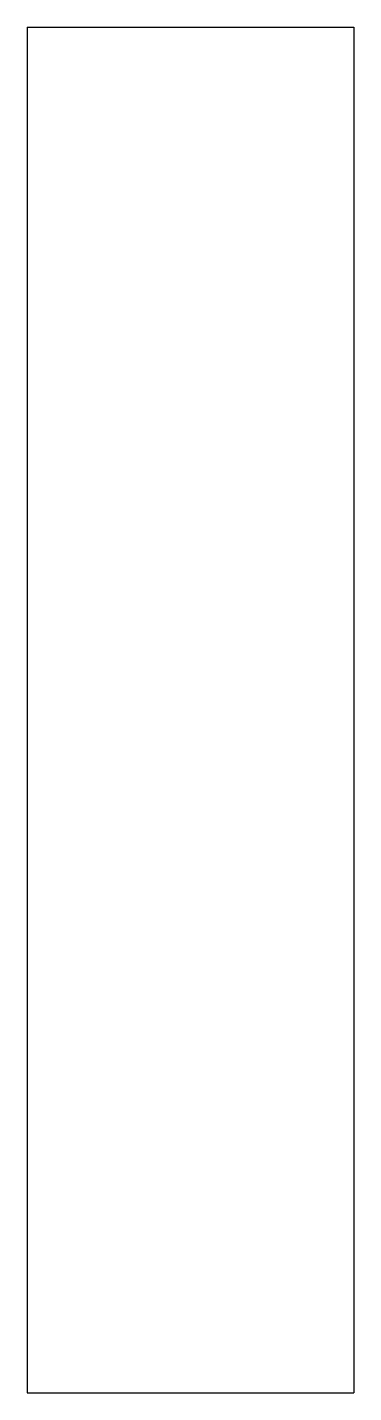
# Model space of a CAD drawing. Extents: x -321 to -269, y -59 to 158.
import ezdxf

# ---------------------------------------------------------------- set-up
doc = ezdxf.new("R2010")
doc.units = 0
doc.header["$MEASUREMENT"] = 0
doc.layers.add('VISIBLE', color=7, linetype='CONTINUOUS')

msp = doc.modelspace()

# ---------------------------------------------------------------- linework, layer by layer
at = {"layer": 'VISIBLE'}
for p, q in [((-321.23, 157.8), (-269.36, 157.8)), ((-321.23, 157.8), (-321.23, -58.73)), ((-269.36, 157.8), (-269.36, -58.73)), ((-321.23, -58.73), (-269.36, -58.73))]:
    msp.add_line(p, q, dxfattribs=at)

doc.saveas('drawing.dxf')
